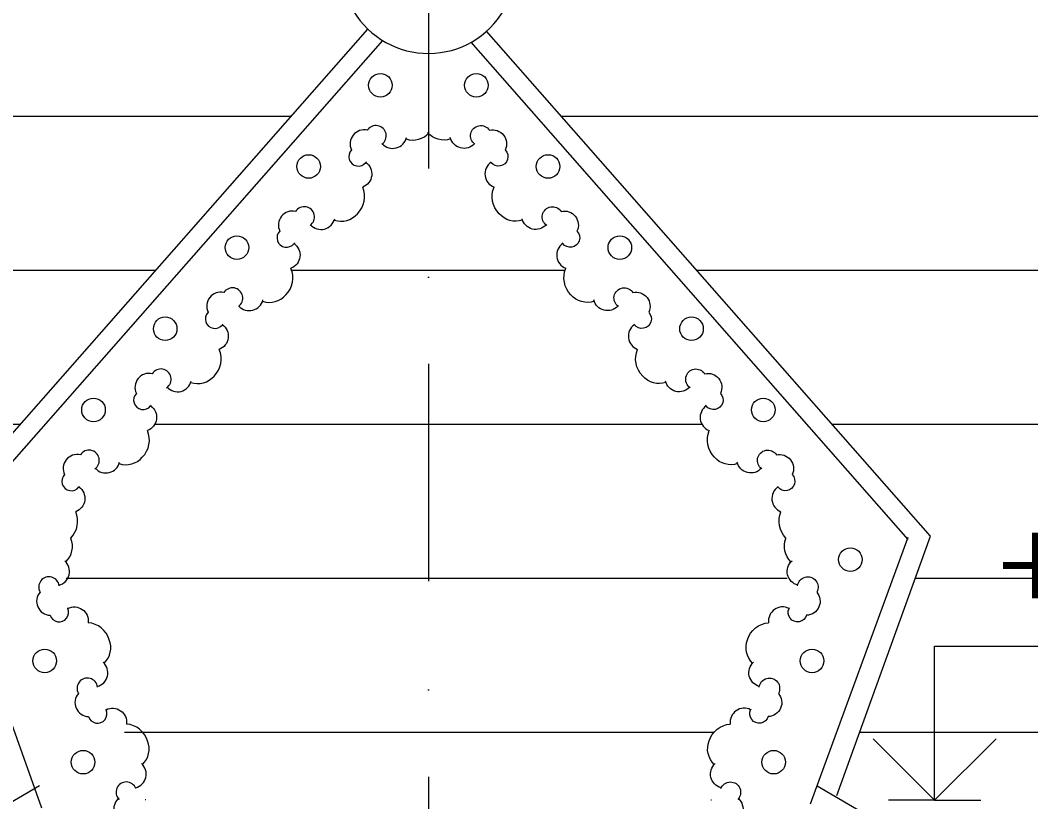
# Model space of a CAD drawing. Header units: millimetres. Extents: x 2399 to 111977, y 1313 to 59551.
# Drawn here: x 14882 to 16524, y 34928 to 36197 of the extents above; entities that cross this region are included whole.
import ezdxf

# ---------------------------------------------------------------- set-up
doc = ezdxf.new("R2010")
doc.units = ezdxf.units.MM
doc.linetypes.add('Штрихпунктирная', pattern=[670.277762, 352.777767, -176.388884, 0, -141.111112])
doc.layers.add('dim Level', color=7, linetype='Continuous', lineweight=13)
doc.layers.add('main line', color=7, linetype='Continuous', lineweight=13)
doc.styles.add('СГЕНЕРИР_СТИЛЬ_1', font='georgia.ttf')

msp = doc.modelspace()

# ---------------------------------------------------------------- linework, layer by layer
at = {"layer": 'dim Level', "color": 7, "linetype": 'Continuous', "lineweight": 13}
for p, q in [((16367.4036, 34930.6851), (16367.4036, 35180.6851)), ((16367.4036, 35180.6851), (17123.4046, 35180.6851)), ((16367.4036, 34930.6851), (16267.4036, 35030.6851)), ((16467.4036, 35030.6851), (16367.4036, 34930.6851)), ((16367.4036, 34930.6851), (16292.4036, 34930.6851)), ((16367.4036, 34930.6851), (16442.4036, 34930.6851))]:
    msp.add_line(p, q, dxfattribs=at)
at = {"layer": 'main line', "color": 7, "linetype": 'Штрихпунктирная', "lineweight": 13}
msp.add_line((15545.2827, 57761.4746), (15545.2827, 33588.1714), dxfattribs=at)
at = {"layer": 'main line', "color": 7, "linetype": 'Continuous', "lineweight": 13}
for p, q in [((14723.1938, 35359.6081), (15447.0175, 36182.651)), ((16360.5796, 35359.6081), (15639.802, 36179.1873)), ((14759.0638, 35354.302), (15471.1777, 36164.03)), ((16324.7096, 35354.302), (15614.9079, 36161.4008)), ((13953.0866, 36041.1796), (15322.6007, 36041.1796)), ((15761.1727, 36041.1796), (17137.4788, 36041.1796)), ((13363.6134, 35791.1796), (15102.7386, 35791.1796)), ((15322.0848, 35791.1796), (15767.2534, 35791.1796)), ((15981.0348, 35791.1796), (17655.0262, 35791.1796)), ((13114.4113, 35541.1796), (14882.8765, 35541.1796)), ((15100.9932, 35541.1796), (15989.5722, 35541.1796)), ((16200.8969, 35541.1796), (17964.8407, 35541.1796)), ((14917.2782, 34918.0722), (14759.3989, 35357.6084)), ((16165.9422, 34924.9531), (16324.3745, 35357.6084)), ((16208.7729, 34938.4121), (16360.5796, 35359.6081)), ((16323.6266, 35355.5334), (16324.3745, 35357.6084)), ((14956.9788, 35291.1796), (16127.9, 35291.1796)), ((16335.9168, 35291.1796), (17964.8407, 35291.1796)), ((15051.6292, 35041.1796), (16009.2018, 35041.1796)), ((16245.8122, 35041.1796), (17964.8407, 35041.1796)), ((14913.9611, 34954.0695), (12133.6073, 33338.9303)), ((16176.6043, 34954.0695), (18837.0561, 33408.5828))]:
    msp.add_line(p, q, dxfattribs=at)
at = {"layer": 'main line', "color": 7, "linetype": 'Continuous', "lineweight": 13, "flags": 128}
for points in [[(15469.661, 35995.7873, 1.219803903), (15446.1235, 36018.5059, 0.63216014), (15420.4879, 35986.4924, 1.067465283), (15443.6314, 35966.3449, -0.60309642), (15438.5706, 35926.2488)], [(15469.661, 35995.7873, 1.219803903), (15446.1235, 36018.5059, 0.63216014), (15420.4879, 35986.4924, 1.067465283), (15443.6314, 35966.3449, -0.60309642), (15438.5706, 35926.2488)], [(15469.661, 35995.7873, 1.219803903), (15446.1235, 36018.5059, 0.63216014), (15420.4879, 35986.4924, 1.067465283), (15443.6314, 35966.3449, -0.60309642), (15438.5706, 35926.2488)], [(15469.661, 35995.7873, 1.219803903), (15446.1235, 36018.5059, 0.63216014), (15420.4879, 35986.4924, 1.067465283), (15443.6314, 35966.3449, -0.60309642), (15438.5706, 35926.2488)], [(15469.661, 35995.7873, 1.219803903), (15446.1235, 36018.5059, 0.63216014), (15420.4879, 35986.4924, 1.067465283), (15443.6314, 35966.3449, -0.60309642), (15438.5706, 35926.2488)], [(15469.661, 35995.7873, 1.219803903), (15446.1235, 36018.5059, 0.63216014), (15420.4879, 35986.4924, 1.067465283), (15443.6314, 35966.3449, -0.60309642), (15438.5706, 35926.2488)], [(15620.9043, 35995.7873, -1.219803903), (15644.4419, 36018.5059, -0.63216014), (15670.0775, 35986.4924, -1.067465283), (15646.934, 35966.3449, 0.60309642), (15651.9948, 35926.2488)], [(15620.9043, 35995.7873, -1.219803903), (15644.4419, 36018.5059, -0.63216014), (15670.0775, 35986.4924, -1.067465283), (15646.934, 35966.3449, 0.60309642), (15651.9948, 35926.2488)], [(15620.9043, 35995.7873, -1.219803903), (15644.4419, 36018.5059, -0.63216014), (15670.0775, 35986.4924, -1.067465283), (15646.934, 35966.3449, 0.60309642), (15651.9948, 35926.2488)], [(15620.9043, 35995.7873, -1.219803903), (15644.4419, 36018.5059, -0.63216014), (15670.0775, 35986.4924, -1.067465283), (15646.934, 35966.3449, 0.60309642), (15651.9948, 35926.2488)], [(15620.9043, 35995.7873, -1.219803903), (15644.4419, 36018.5059, -0.63216014), (15670.0775, 35986.4924, -1.067465283), (15646.934, 35966.3449, 0.60309642), (15651.9948, 35926.2488)], [(15620.9043, 35995.7873, -1.219803903), (15644.4419, 36018.5059, -0.63216014), (15670.0775, 35986.4924, -1.067465283), (15646.934, 35966.3449, 0.60309642), (15651.9948, 35926.2488)], [(15508.9651, 36004.3857, 0.304535594), (15546.6744, 36014.7924)], [(15508.9651, 36004.3857, 0.304535594), (15546.6744, 36014.7924)], [(15508.9651, 36004.3857, 0.304535594), (15546.6744, 36014.7924)], [(15508.9651, 36004.3857, 0.304535594), (15546.6744, 36014.7924)], [(15508.9651, 36004.3857, 0.304535594), (15546.6744, 36014.7924)], [(15508.9651, 36004.3857, 0.304535594), (15546.6744, 36014.7924)], [(15581.6002, 36004.3857, -0.304535594), (15543.891, 36014.7924)], [(15581.6002, 36004.3857, -0.304535594), (15543.891, 36014.7924)], [(15581.6002, 36004.3857, -0.304535594), (15543.891, 36014.7924)], [(15581.6002, 36004.3857, -0.304535594), (15543.891, 36014.7924)], [(15581.6002, 36004.3857, -0.304535594), (15543.891, 36014.7924)], [(15581.6002, 36004.3857, -0.304535594), (15543.891, 36014.7924)], [(15470.4543, 35996.6846, 0.60309642), (15509.6278, 36006.6222)], [(15470.4543, 35996.6846, 0.60309642), (15509.6278, 36006.6222)], [(15470.4543, 35996.6846, 0.60309642), (15509.6278, 36006.6222)], [(15470.4543, 35996.6846, 0.60309642), (15509.6278, 36006.6222)], [(15470.4543, 35996.6846, 0.60309642), (15509.6278, 36006.6222)], [(15470.4543, 35996.6846, 0.60309642), (15509.6278, 36006.6222)], [(15620.111, 35996.6846, -0.60309642), (15580.9376, 36006.6222)], [(15620.111, 35996.6846, -0.60309642), (15580.9376, 36006.6222)], [(15620.111, 35996.6846, -0.60309642), (15580.9376, 36006.6222)], [(15620.111, 35996.6846, -0.60309642), (15580.9376, 36006.6222)], [(15620.111, 35996.6846, -0.60309642), (15580.9376, 36006.6222)], [(15620.111, 35996.6846, -0.60309642), (15580.9376, 36006.6222)], [(15444.4247, 35967.2422, -0.017938026), (15443.8315, 35966.2031)], [(15444.4247, 35967.2422, -0.017938026), (15443.8315, 35966.2031)], [(15444.4247, 35967.2422, -0.017938026), (15443.8315, 35966.2031)], [(15444.4247, 35967.2422, -0.017938026), (15443.8315, 35966.2031)], [(15444.4247, 35967.2422, -0.017938026), (15443.8315, 35966.2031)], [(15444.4247, 35967.2422, -0.017938026), (15443.8315, 35966.2031)], [(15646.1407, 35967.2422, 0.017938026), (15646.7339, 35966.2031)], [(15646.1407, 35967.2422, 0.017938026), (15646.7339, 35966.2031)], [(15646.1407, 35967.2422, 0.017938026), (15646.7339, 35966.2031)], [(15646.1407, 35967.2422, 0.017938026), (15646.7339, 35966.2031)], [(15646.1407, 35967.2422, 0.017938026), (15646.7339, 35966.2031)], [(15646.1407, 35967.2422, 0.017938026), (15646.7339, 35966.2031)], [(15430.1887, 35883.0344, 0.304535594), (15438.5706, 35926.2488)], [(15430.1887, 35883.0344, 0.304535594), (15438.5706, 35926.2488)], [(15430.1887, 35883.0344, 0.304535594), (15438.5706, 35926.2488)], [(15430.1887, 35883.0344, 0.304535594), (15438.5706, 35926.2488)], [(15430.1887, 35883.0344, 0.304535594), (15438.5706, 35926.2488)], [(15430.1887, 35883.0344, 0.304535594), (15438.5706, 35926.2488)], [(15660.3767, 35883.0344, -0.304535594), (15651.9948, 35926.2488)], [(15660.3767, 35883.0344, -0.304535594), (15651.9948, 35926.2488)], [(15660.3767, 35883.0344, -0.304535594), (15651.9948, 35926.2488)], [(15660.3767, 35883.0344, -0.304535594), (15651.9948, 35926.2488)], [(15660.3767, 35883.0344, -0.304535594), (15651.9948, 35926.2488)], [(15660.3767, 35883.0344, -0.304535594), (15651.9948, 35926.2488)], [(15353.1753, 35864.0293, 1.219803903), (15329.6377, 35886.7479, 0.63216014), (15304.0022, 35854.7344, 1.067465283), (15327.1456, 35834.5869, -0.60309642), (15322.0848, 35794.4908)], [(15353.1753, 35864.0293, 1.219803903), (15329.6377, 35886.7479, 0.63216014), (15304.0022, 35854.7344, 1.067465283), (15327.1456, 35834.5869, -0.60309642), (15322.0848, 35794.4908)], [(15353.1753, 35864.0293, 1.219803903), (15329.6377, 35886.7479, 0.63216014), (15304.0022, 35854.7344, 1.067465283), (15327.1456, 35834.5869, -0.60309642), (15322.0848, 35794.4908)], [(15353.1753, 35864.0293, 1.219803903), (15329.6377, 35886.7479, 0.63216014), (15304.0022, 35854.7344, 1.067465283), (15327.1456, 35834.5869, -0.60309642), (15322.0848, 35794.4908)], [(15353.1753, 35864.0293, 1.219803903), (15329.6377, 35886.7479, 0.63216014), (15304.0022, 35854.7344, 1.067465283), (15327.1456, 35834.5869, -0.60309642), (15322.0848, 35794.4908)], [(15353.1753, 35864.0293, 1.219803903), (15329.6377, 35886.7479, 0.63216014), (15304.0022, 35854.7344, 1.067465283), (15327.1456, 35834.5869, -0.60309642), (15322.0848, 35794.4908)], [(15737.3901, 35864.0293, -1.219803903), (15760.9276, 35886.7479, -0.63216014), (15786.5632, 35854.7344, -1.067465283), (15763.4197, 35834.5869, 0.60309642), (15768.4805, 35794.4908)], [(15737.3901, 35864.0293, -1.219803903), (15760.9276, 35886.7479, -0.63216014), (15786.5632, 35854.7344, -1.067465283), (15763.4197, 35834.5869, 0.60309642), (15768.4805, 35794.4908)], [(15737.3901, 35864.0293, -1.219803903), (15760.9276, 35886.7479, -0.63216014), (15786.5632, 35854.7344, -1.067465283), (15763.4197, 35834.5869, 0.60309642), (15768.4805, 35794.4908)], [(15737.3901, 35864.0293, -1.219803903), (15760.9276, 35886.7479, -0.63216014), (15786.5632, 35854.7344, -1.067465283), (15763.4197, 35834.5869, 0.60309642), (15768.4805, 35794.4908)], [(15737.3901, 35864.0293, -1.219803903), (15760.9276, 35886.7479, -0.63216014), (15786.5632, 35854.7344, -1.067465283), (15763.4197, 35834.5869, 0.60309642), (15768.4805, 35794.4908)], [(15737.3901, 35864.0293, -1.219803903), (15760.9276, 35886.7479, -0.63216014), (15786.5632, 35854.7344, -1.067465283), (15763.4197, 35834.5869, 0.60309642), (15768.4805, 35794.4908)], [(15392.4794, 35872.6277, 0.304535594), (15430.1887, 35883.0344)], [(15392.4794, 35872.6277, 0.304535594), (15430.1887, 35883.0344)], [(15392.4794, 35872.6277, 0.304535594), (15430.1887, 35883.0344)], [(15392.4794, 35872.6277, 0.304535594), (15430.1887, 35883.0344)], [(15392.4794, 35872.6277, 0.304535594), (15430.1887, 35883.0344)], [(15392.4794, 35872.6277, 0.304535594), (15430.1887, 35883.0344)], [(15698.0859, 35872.6277, -0.304535594), (15660.3767, 35883.0344)], [(15698.0859, 35872.6277, -0.304535594), (15660.3767, 35883.0344)], [(15698.0859, 35872.6277, -0.304535594), (15660.3767, 35883.0344)], [(15698.0859, 35872.6277, -0.304535594), (15660.3767, 35883.0344)], [(15698.0859, 35872.6277, -0.304535594), (15660.3767, 35883.0344)], [(15698.0859, 35872.6277, -0.304535594), (15660.3767, 35883.0344)], [(15353.9686, 35864.9266, 0.60309642), (15393.142, 35874.8642)], [(15353.9686, 35864.9266, 0.60309642), (15393.142, 35874.8642)], [(15353.9686, 35864.9266, 0.60309642), (15393.142, 35874.8642)], [(15353.9686, 35864.9266, 0.60309642), (15393.142, 35874.8642)], [(15353.9686, 35864.9266, 0.60309642), (15393.142, 35874.8642)], [(15353.9686, 35864.9266, 0.60309642), (15393.142, 35874.8642)], [(15736.5968, 35864.9266, -0.60309642), (15697.4233, 35874.8642)], [(15736.5968, 35864.9266, -0.60309642), (15697.4233, 35874.8642)], [(15736.5968, 35864.9266, -0.60309642), (15697.4233, 35874.8642)], [(15736.5968, 35864.9266, -0.60309642), (15697.4233, 35874.8642)], [(15736.5968, 35864.9266, -0.60309642), (15697.4233, 35874.8642)], [(15736.5968, 35864.9266, -0.60309642), (15697.4233, 35874.8642)], [(15327.9389, 35835.4842, -0.017938026), (15327.3458, 35834.4451)], [(15327.9389, 35835.4842, -0.017938026), (15327.3458, 35834.4451)], [(15327.9389, 35835.4842, -0.017938026), (15327.3458, 35834.4451)], [(15327.9389, 35835.4842, -0.017938026), (15327.3458, 35834.4451)], [(15327.9389, 35835.4842, -0.017938026), (15327.3458, 35834.4451)], [(15327.9389, 35835.4842, -0.017938026), (15327.3458, 35834.4451)], [(15762.6264, 35835.4842, 0.017938026), (15763.2196, 35834.4451)], [(15762.6264, 35835.4842, 0.017938026), (15763.2196, 35834.4451)], [(15762.6264, 35835.4842, 0.017938026), (15763.2196, 35834.4451)], [(15762.6264, 35835.4842, 0.017938026), (15763.2196, 35834.4451)], [(15762.6264, 35835.4842, 0.017938026), (15763.2196, 35834.4451)], [(15762.6264, 35835.4842, 0.017938026), (15763.2196, 35834.4451)], [(15313.7029, 35751.2764, 0.304535594), (15322.0848, 35794.4908)], [(15313.7029, 35751.2764, 0.304535594), (15322.0848, 35794.4908)], [(15313.7029, 35751.2764, 0.304535594), (15322.0848, 35794.4908)], [(15313.7029, 35751.2764, 0.304535594), (15322.0848, 35794.4908)], [(15313.7029, 35751.2764, 0.304535594), (15322.0848, 35794.4908)], [(15313.7029, 35751.2764, 0.304535594), (15322.0848, 35794.4908)], [(15776.8624, 35751.2764, -0.304535594), (15768.4805, 35794.4908)], [(15776.8624, 35751.2764, -0.304535594), (15768.4805, 35794.4908)], [(15776.8624, 35751.2764, -0.304535594), (15768.4805, 35794.4908)], [(15776.8624, 35751.2764, -0.304535594), (15768.4805, 35794.4908)], [(15776.8624, 35751.2764, -0.304535594), (15768.4805, 35794.4908)], [(15776.8624, 35751.2764, -0.304535594), (15768.4805, 35794.4908)], [(15236.6896, 35732.2713, 1.219803903), (15213.152, 35754.9899, 0.63216014), (15187.5165, 35722.9764, 1.067465283), (15210.6599, 35702.8289, -0.60309642), (15205.5991, 35662.7328)], [(15236.6896, 35732.2713, 1.219803903), (15213.152, 35754.9899, 0.63216014), (15187.5165, 35722.9764, 1.067465283), (15210.6599, 35702.8289, -0.60309642), (15205.5991, 35662.7328)], [(15236.6896, 35732.2713, 1.219803903), (15213.152, 35754.9899, 0.63216014), (15187.5165, 35722.9764, 1.067465283), (15210.6599, 35702.8289, -0.60309642), (15205.5991, 35662.7328)], [(15236.6896, 35732.2713, 1.219803903), (15213.152, 35754.9899, 0.63216014), (15187.5165, 35722.9764, 1.067465283), (15210.6599, 35702.8289, -0.60309642), (15205.5991, 35662.7328)], [(15236.6896, 35732.2713, 1.219803903), (15213.152, 35754.9899, 0.63216014), (15187.5165, 35722.9764, 1.067465283), (15210.6599, 35702.8289, -0.60309642), (15205.5991, 35662.7328)], [(15236.6896, 35732.2713, 1.219803903), (15213.152, 35754.9899, 0.63216014), (15187.5165, 35722.9764, 1.067465283), (15210.6599, 35702.8289, -0.60309642), (15205.5991, 35662.7328)], [(15853.8758, 35732.2713, -1.219803903), (15877.4134, 35754.9899, -0.63216014), (15903.0489, 35722.9764, -1.067465283), (15879.9055, 35702.8289, 0.60309642), (15884.9663, 35662.7328)], [(15853.8758, 35732.2713, -1.219803903), (15877.4134, 35754.9899, -0.63216014), (15903.0489, 35722.9764, -1.067465283), (15879.9055, 35702.8289, 0.60309642), (15884.9663, 35662.7328)], [(15853.8758, 35732.2713, -1.219803903), (15877.4134, 35754.9899, -0.63216014), (15903.0489, 35722.9764, -1.067465283), (15879.9055, 35702.8289, 0.60309642), (15884.9663, 35662.7328)], [(15853.8758, 35732.2713, -1.219803903), (15877.4134, 35754.9899, -0.63216014), (15903.0489, 35722.9764, -1.067465283), (15879.9055, 35702.8289, 0.60309642), (15884.9663, 35662.7328)], [(15853.8758, 35732.2713, -1.219803903), (15877.4134, 35754.9899, -0.63216014), (15903.0489, 35722.9764, -1.067465283), (15879.9055, 35702.8289, 0.60309642), (15884.9663, 35662.7328)], [(15853.8758, 35732.2713, -1.219803903), (15877.4134, 35754.9899, -0.63216014), (15903.0489, 35722.9764, -1.067465283), (15879.9055, 35702.8289, 0.60309642), (15884.9663, 35662.7328)], [(15275.9937, 35740.8697, 0.304535594), (15313.7029, 35751.2764)], [(15275.9937, 35740.8697, 0.304535594), (15313.7029, 35751.2764)], [(15275.9937, 35740.8697, 0.304535594), (15313.7029, 35751.2764)], [(15275.9937, 35740.8697, 0.304535594), (15313.7029, 35751.2764)], [(15275.9937, 35740.8697, 0.304535594), (15313.7029, 35751.2764)], [(15275.9937, 35740.8697, 0.304535594), (15313.7029, 35751.2764)], [(15814.5717, 35740.8697, -0.304535594), (15776.8624, 35751.2764)], [(15814.5717, 35740.8697, -0.304535594), (15776.8624, 35751.2764)], [(15814.5717, 35740.8697, -0.304535594), (15776.8624, 35751.2764)], [(15814.5717, 35740.8697, -0.304535594), (15776.8624, 35751.2764)], [(15814.5717, 35740.8697, -0.304535594), (15776.8624, 35751.2764)], [(15814.5717, 35740.8697, -0.304535594), (15776.8624, 35751.2764)], [(15237.4829, 35733.1686, 0.60309642), (15276.6563, 35743.1062)], [(15237.4829, 35733.1686, 0.60309642), (15276.6563, 35743.1062)], [(15237.4829, 35733.1686, 0.60309642), (15276.6563, 35743.1062)], [(15237.4829, 35733.1686, 0.60309642), (15276.6563, 35743.1062)], [(15237.4829, 35733.1686, 0.60309642), (15276.6563, 35743.1062)], [(15237.4829, 35733.1686, 0.60309642), (15276.6563, 35743.1062)], [(15853.0825, 35733.1686, -0.60309642), (15813.9091, 35743.1062)], [(15853.0825, 35733.1686, -0.60309642), (15813.9091, 35743.1062)], [(15853.0825, 35733.1686, -0.60309642), (15813.9091, 35743.1062)], [(15853.0825, 35733.1686, -0.60309642), (15813.9091, 35743.1062)], [(15853.0825, 35733.1686, -0.60309642), (15813.9091, 35743.1062)], [(15853.0825, 35733.1686, -0.60309642), (15813.9091, 35743.1062)], [(15211.4532, 35703.7262, -0.017938026), (15210.8601, 35702.6871)], [(15211.4532, 35703.7262, -0.017938026), (15210.8601, 35702.6871)], [(15211.4532, 35703.7262, -0.017938026), (15210.8601, 35702.6871)], [(15211.4532, 35703.7262, -0.017938026), (15210.8601, 35702.6871)], [(15211.4532, 35703.7262, -0.017938026), (15210.8601, 35702.6871)], [(15211.4532, 35703.7262, -0.017938026), (15210.8601, 35702.6871)], [(15879.1121, 35703.7262, 0.017938026), (15879.7053, 35702.6871)], [(15879.1121, 35703.7262, 0.017938026), (15879.7053, 35702.6871)], [(15879.1121, 35703.7262, 0.017938026), (15879.7053, 35702.6871)], [(15879.1121, 35703.7262, 0.017938026), (15879.7053, 35702.6871)], [(15879.1121, 35703.7262, 0.017938026), (15879.7053, 35702.6871)], [(15879.1121, 35703.7262, 0.017938026), (15879.7053, 35702.6871)], [(15197.2172, 35619.5183, 0.304535594), (15205.5991, 35662.7328)], [(15197.2172, 35619.5183, 0.304535594), (15205.5991, 35662.7328)], [(15197.2172, 35619.5183, 0.304535594), (15205.5991, 35662.7328)], [(15197.2172, 35619.5183, 0.304535594), (15205.5991, 35662.7328)], [(15197.2172, 35619.5183, 0.304535594), (15205.5991, 35662.7328)], [(15197.2172, 35619.5183, 0.304535594), (15205.5991, 35662.7328)], [(15893.3481, 35619.5183, -0.304535594), (15884.9663, 35662.7328)], [(15893.3481, 35619.5183, -0.304535594), (15884.9663, 35662.7328)], [(15893.3481, 35619.5183, -0.304535594), (15884.9663, 35662.7328)], [(15893.3481, 35619.5183, -0.304535594), (15884.9663, 35662.7328)], [(15893.3481, 35619.5183, -0.304535594), (15884.9663, 35662.7328)], [(15893.3481, 35619.5183, -0.304535594), (15884.9663, 35662.7328)], [(15120.2039, 35600.5133, 1.219803903), (15096.6663, 35623.2319, 0.63216014), (15071.0307, 35591.2184, 1.067465283), (15094.1742, 35571.0709, -0.60309642), (15089.1134, 35530.9748)], [(15120.2039, 35600.5133, 1.219803903), (15096.6663, 35623.2319, 0.63216014), (15071.0307, 35591.2184, 1.067465283), (15094.1742, 35571.0709, -0.60309642), (15089.1134, 35530.9748)], [(15120.2039, 35600.5133, 1.219803903), (15096.6663, 35623.2319, 0.63216014), (15071.0307, 35591.2184, 1.067465283), (15094.1742, 35571.0709, -0.60309642), (15089.1134, 35530.9748)], [(15120.2039, 35600.5133, 1.219803903), (15096.6663, 35623.2319, 0.63216014), (15071.0307, 35591.2184, 1.067465283), (15094.1742, 35571.0709, -0.60309642), (15089.1134, 35530.9748)], [(15120.2039, 35600.5133, 1.219803903), (15096.6663, 35623.2319, 0.63216014), (15071.0307, 35591.2184, 1.067465283), (15094.1742, 35571.0709, -0.60309642), (15089.1134, 35530.9748)], [(15120.2039, 35600.5133, 1.219803903), (15096.6663, 35623.2319, 0.63216014), (15071.0307, 35591.2184, 1.067465283), (15094.1742, 35571.0709, -0.60309642), (15089.1134, 35530.9748)], [(15970.3615, 35600.5133, -1.219803903), (15993.8991, 35623.2319, -0.63216014), (16019.5346, 35591.2184, -1.067465283), (15996.3912, 35571.0709, 0.60309642), (16001.452, 35530.9748)], [(15970.3615, 35600.5133, -1.219803903), (15993.8991, 35623.2319, -0.63216014), (16019.5346, 35591.2184, -1.067465283), (15996.3912, 35571.0709, 0.60309642), (16001.452, 35530.9748)], [(15970.3615, 35600.5133, -1.219803903), (15993.8991, 35623.2319, -0.63216014), (16019.5346, 35591.2184, -1.067465283), (15996.3912, 35571.0709, 0.60309642), (16001.452, 35530.9748)], [(15970.3615, 35600.5133, -1.219803903), (15993.8991, 35623.2319, -0.63216014), (16019.5346, 35591.2184, -1.067465283), (15996.3912, 35571.0709, 0.60309642), (16001.452, 35530.9748)], [(15970.3615, 35600.5133, -1.219803903), (15993.8991, 35623.2319, -0.63216014), (16019.5346, 35591.2184, -1.067465283), (15996.3912, 35571.0709, 0.60309642), (16001.452, 35530.9748)], [(15970.3615, 35600.5133, -1.219803903), (15993.8991, 35623.2319, -0.63216014), (16019.5346, 35591.2184, -1.067465283), (15996.3912, 35571.0709, 0.60309642), (16001.452, 35530.9748)], [(15159.508, 35609.1117, 0.304535594), (15197.2172, 35619.5183)], [(15159.508, 35609.1117, 0.304535594), (15197.2172, 35619.5183)], [(15159.508, 35609.1117, 0.304535594), (15197.2172, 35619.5183)], [(15159.508, 35609.1117, 0.304535594), (15197.2172, 35619.5183)], [(15159.508, 35609.1117, 0.304535594), (15197.2172, 35619.5183)], [(15159.508, 35609.1117, 0.304535594), (15197.2172, 35619.5183)], [(15931.0574, 35609.1117, -0.304535594), (15893.3481, 35619.5183)], [(15931.0574, 35609.1117, -0.304535594), (15893.3481, 35619.5183)], [(15931.0574, 35609.1117, -0.304535594), (15893.3481, 35619.5183)], [(15931.0574, 35609.1117, -0.304535594), (15893.3481, 35619.5183)], [(15931.0574, 35609.1117, -0.304535594), (15893.3481, 35619.5183)], [(15931.0574, 35609.1117, -0.304535594), (15893.3481, 35619.5183)], [(15120.9972, 35601.4106, 0.60309642), (15160.1706, 35611.3482)], [(15120.9972, 35601.4106, 0.60309642), (15160.1706, 35611.3482)], [(15120.9972, 35601.4106, 0.60309642), (15160.1706, 35611.3482)], [(15120.9972, 35601.4106, 0.60309642), (15160.1706, 35611.3482)], [(15120.9972, 35601.4106, 0.60309642), (15160.1706, 35611.3482)], [(15120.9972, 35601.4106, 0.60309642), (15160.1706, 35611.3482)], [(15969.5682, 35601.4106, -0.60309642), (15930.3948, 35611.3482)], [(15969.5682, 35601.4106, -0.60309642), (15930.3948, 35611.3482)], [(15969.5682, 35601.4106, -0.60309642), (15930.3948, 35611.3482)], [(15969.5682, 35601.4106, -0.60309642), (15930.3948, 35611.3482)], [(15969.5682, 35601.4106, -0.60309642), (15930.3948, 35611.3482)], [(15969.5682, 35601.4106, -0.60309642), (15930.3948, 35611.3482)], [(15094.9675, 35571.9682, -0.017938026), (15094.3744, 35570.9291)], [(15094.9675, 35571.9682, -0.017938026), (15094.3744, 35570.9291)], [(15094.9675, 35571.9682, -0.017938026), (15094.3744, 35570.9291)], [(15094.9675, 35571.9682, -0.017938026), (15094.3744, 35570.9291)], [(15094.9675, 35571.9682, -0.017938026), (15094.3744, 35570.9291)], [(15094.9675, 35571.9682, -0.017938026), (15094.3744, 35570.9291)], [(15995.5979, 35571.9682, 0.017938026), (15996.191, 35570.9291)], [(15995.5979, 35571.9682, 0.017938026), (15996.191, 35570.9291)], [(15995.5979, 35571.9682, 0.017938026), (15996.191, 35570.9291)], [(15995.5979, 35571.9682, 0.017938026), (15996.191, 35570.9291)], [(15995.5979, 35571.9682, 0.017938026), (15996.191, 35570.9291)], [(15995.5979, 35571.9682, 0.017938026), (15996.191, 35570.9291)], [(15080.7315, 35487.7603, 0.304535594), (15089.1134, 35530.9748)], [(15080.7315, 35487.7603, 0.304535594), (15089.1134, 35530.9748)], [(15080.7315, 35487.7603, 0.304535594), (15089.1134, 35530.9748)], [(15080.7315, 35487.7603, 0.304535594), (15089.1134, 35530.9748)], [(15080.7315, 35487.7603, 0.304535594), (15089.1134, 35530.9748)], [(15080.7315, 35487.7603, 0.304535594), (15089.1134, 35530.9748)], [(16009.8339, 35487.7603, -0.304535594), (16001.452, 35530.9748)], [(16009.8339, 35487.7603, -0.304535594), (16001.452, 35530.9748)], [(16009.8339, 35487.7603, -0.304535594), (16001.452, 35530.9748)], [(16009.8339, 35487.7603, -0.304535594), (16001.452, 35530.9748)], [(16009.8339, 35487.7603, -0.304535594), (16001.452, 35530.9748)], [(16009.8339, 35487.7603, -0.304535594), (16001.452, 35530.9748)], [(15003.7181, 35468.7553, 1.219803903), (14980.1806, 35491.4739, 0.63216014), (14954.545, 35459.4604, 1.067465283), (14977.6885, 35439.3129, -0.60309642), (14972.6277, 35399.2168)], [(15003.7181, 35468.7553, 1.219803903), (14980.1806, 35491.4739, 0.63216014), (14954.545, 35459.4604, 1.067465283), (14977.6885, 35439.3129, -0.60309642), (14972.6277, 35399.2168)], [(15003.7181, 35468.7553, 1.219803903), (14980.1806, 35491.4739, 0.63216014), (14954.545, 35459.4604, 1.067465283), (14977.6885, 35439.3129, -0.60309642), (14972.6277, 35399.2168)], [(15003.7181, 35468.7553, 1.219803903), (14980.1806, 35491.4739, 0.63216014), (14954.545, 35459.4604, 1.067465283), (14977.6885, 35439.3129, -0.60309642), (14972.6277, 35399.2168)], [(15003.7181, 35468.7553, 1.219803903), (14980.1806, 35491.4739, 0.63216014), (14954.545, 35459.4604, 1.067465283), (14977.6885, 35439.3129, -0.60309642), (14972.6277, 35399.2168)], [(15003.7181, 35468.7553, 1.219803903), (14980.1806, 35491.4739, 0.63216014), (14954.545, 35459.4604, 1.067465283), (14977.6885, 35439.3129, -0.60309642), (14972.6277, 35399.2168)], [(15043.0223, 35477.3537, 0.304535594), (15080.7315, 35487.7603)], [(15043.0223, 35477.3537, 0.304535594), (15080.7315, 35487.7603)], [(15043.0223, 35477.3537, 0.304535594), (15080.7315, 35487.7603)], [(15043.0223, 35477.3537, 0.304535594), (15080.7315, 35487.7603)], [(15043.0223, 35477.3537, 0.304535594), (15080.7315, 35487.7603)], [(15043.0223, 35477.3537, 0.304535594), (15080.7315, 35487.7603)], [(16047.5431, 35477.3537, -0.304535594), (16009.8339, 35487.7603)], [(16047.5431, 35477.3537, -0.304535594), (16009.8339, 35487.7603)], [(16047.5431, 35477.3537, -0.304535594), (16009.8339, 35487.7603)], [(16047.5431, 35477.3537, -0.304535594), (16009.8339, 35487.7603)], [(16047.5431, 35477.3537, -0.304535594), (16009.8339, 35487.7603)], [(16047.5431, 35477.3537, -0.304535594), (16009.8339, 35487.7603)], [(16086.8472, 35468.7553, -1.219803903), (16110.3848, 35491.4739, -0.63216014), (16136.0203, 35459.4604, -1.067465283), (16112.8769, 35439.3129, 0.60309642), (16117.9377, 35399.2168)], [(16086.8472, 35468.7553, -1.219803903), (16110.3848, 35491.4739, -0.63216014), (16136.0203, 35459.4604, -1.067465283), (16112.8769, 35439.3129, 0.60309642), (16117.9377, 35399.2168)], [(16086.8472, 35468.7553, -1.219803903), (16110.3848, 35491.4739, -0.63216014), (16136.0203, 35459.4604, -1.067465283), (16112.8769, 35439.3129, 0.60309642), (16117.9377, 35399.2168)], [(16086.8472, 35468.7553, -1.219803903), (16110.3848, 35491.4739, -0.63216014), (16136.0203, 35459.4604, -1.067465283), (16112.8769, 35439.3129, 0.60309642), (16117.9377, 35399.2168)], [(16086.8472, 35468.7553, -1.219803903), (16110.3848, 35491.4739, -0.63216014), (16136.0203, 35459.4604, -1.067465283), (16112.8769, 35439.3129, 0.60309642), (16117.9377, 35399.2168)], [(16086.8472, 35468.7553, -1.219803903), (16110.3848, 35491.4739, -0.63216014), (16136.0203, 35459.4604, -1.067465283), (16112.8769, 35439.3129, 0.60309642), (16117.9377, 35399.2168)], [(15004.5115, 35469.6526, 0.60309642), (15043.6849, 35479.5902)], [(15004.5115, 35469.6526, 0.60309642), (15043.6849, 35479.5902)], [(15004.5115, 35469.6526, 0.60309642), (15043.6849, 35479.5902)], [(15004.5115, 35469.6526, 0.60309642), (15043.6849, 35479.5902)], [(15004.5115, 35469.6526, 0.60309642), (15043.6849, 35479.5902)], [(15004.5115, 35469.6526, 0.60309642), (15043.6849, 35479.5902)], [(16086.0539, 35469.6526, -0.60309642), (16046.8805, 35479.5902)], [(16086.0539, 35469.6526, -0.60309642), (16046.8805, 35479.5902)], [(16086.0539, 35469.6526, -0.60309642), (16046.8805, 35479.5902)], [(16086.0539, 35469.6526, -0.60309642), (16046.8805, 35479.5902)], [(16086.0539, 35469.6526, -0.60309642), (16046.8805, 35479.5902)], [(16086.0539, 35469.6526, -0.60309642), (16046.8805, 35479.5902)], [(14978.4818, 35440.2102, -0.017938026), (14977.8886, 35439.1711)], [(14978.4818, 35440.2102, -0.017938026), (14977.8886, 35439.1711)], [(14978.4818, 35440.2102, -0.017938026), (14977.8886, 35439.1711)], [(14978.4818, 35440.2102, -0.017938026), (14977.8886, 35439.1711)], [(14978.4818, 35440.2102, -0.017938026), (14977.8886, 35439.1711)], [(14978.4818, 35440.2102, -0.017938026), (14977.8886, 35439.1711)], [(16112.0836, 35440.2102, 0.017938026), (16112.6767, 35439.1711)], [(16112.0836, 35440.2102, 0.017938026), (16112.6767, 35439.1711)], [(16112.0836, 35440.2102, 0.017938026), (16112.6767, 35439.1711)], [(16112.0836, 35440.2102, 0.017938026), (16112.6767, 35439.1711)], [(16112.0836, 35440.2102, 0.017938026), (16112.6767, 35439.1711)], [(16112.0836, 35440.2102, 0.017938026), (16112.6767, 35439.1711)], [(14964.603, 35356.366, 0.3010125), (14972.6277, 35399.2168)], [(14964.603, 35356.366, 0.3010125), (14972.6277, 35399.2168)], [(14964.603, 35356.366, 0.3010125), (14972.6277, 35399.2168)], [(14964.603, 35356.366, 0.3010125), (14972.6277, 35399.2168)], [(14964.603, 35356.366, 0.3010125), (14972.6277, 35399.2168)], [(14964.603, 35356.366, 0.3010125), (14972.6277, 35399.2168)], [(16125.9624, 35356.366, -0.3010125), (16117.9377, 35399.2168)], [(16125.9624, 35356.366, -0.3010125), (16117.9377, 35399.2168)], [(16125.9624, 35356.366, -0.3010125), (16117.9377, 35399.2168)], [(16125.9624, 35356.366, -0.3010125), (16117.9377, 35399.2168)], [(16125.9624, 35356.366, -0.3010125), (16117.9377, 35399.2168)], [(16125.9624, 35356.366, -0.3010125), (16117.9377, 35399.2168)], [(14956.3931, 35317.6665, 0.304535594), (14964.7583, 35355.8805)], [(14956.3931, 35317.6665, 0.304535594), (14964.7583, 35355.8805)], [(14956.3931, 35317.6665, 0.304535594), (14964.7583, 35355.8805)], [(14956.3931, 35317.6665, 0.304535594), (14964.7583, 35355.8805)], [(14956.3931, 35317.6665, 0.304535594), (14964.7583, 35355.8805)], [(14956.3931, 35317.6665, 0.304535594), (14964.7583, 35355.8805)], [(14964.7583, 35355.8805, 0.003227255), (14964.603, 35356.366)], [(14964.7583, 35355.8805, 0.003227255), (14964.603, 35356.366)], [(14964.7583, 35355.8805, 0.003227255), (14964.603, 35356.366)], [(14964.7583, 35355.8805, 0.003227255), (14964.603, 35356.366)], [(14964.7583, 35355.8805, 0.003227255), (14964.603, 35356.366)], [(14964.7583, 35355.8805, 0.003227255), (14964.603, 35356.366)], [(16134.1722, 35317.6665, -0.304535594), (16125.8071, 35355.8805)], [(16134.1722, 35317.6665, -0.304535594), (16125.8071, 35355.8805)], [(16134.1722, 35317.6665, -0.304535594), (16125.8071, 35355.8805)], [(16134.1722, 35317.6665, -0.304535594), (16125.8071, 35355.8805)], [(16134.1722, 35317.6665, -0.304535594), (16125.8071, 35355.8805)], [(16134.1722, 35317.6665, -0.304535594), (16125.8071, 35355.8805)], [(16125.8071, 35355.8805, -0.003227255), (16125.9624, 35356.366)], [(16125.8071, 35355.8805, -0.003227255), (16125.9624, 35356.366)], [(16125.8071, 35355.8805, -0.003227255), (16125.9624, 35356.366)], [(16125.8071, 35355.8805, -0.003227255), (16125.9624, 35356.366)], [(16125.8071, 35355.8805, -0.003227255), (16125.9624, 35356.366)], [(16125.8071, 35355.8805, -0.003227255), (16125.9624, 35356.366)], [(14945.2607, 35280.0041, 0.60309642), (14954.7232, 35319.295)], [(14945.2607, 35280.0041, 0.60309642), (14954.7232, 35319.295)], [(14945.2607, 35280.0041, 0.60309642), (14954.7232, 35319.295)], [(14945.2607, 35280.0041, 0.60309642), (14954.7232, 35319.295)], [(14945.2607, 35280.0041, 0.60309642), (14954.7232, 35319.295)], [(14945.2607, 35280.0041, 0.60309642), (14954.7232, 35319.295)], [(16145.3047, 35280.0041, -0.60309642), (16135.8422, 35319.295)], [(16145.3047, 35280.0041, -0.60309642), (16135.8422, 35319.295)], [(16145.3047, 35280.0041, -0.60309642), (16135.8422, 35319.295)], [(16145.3047, 35280.0041, -0.60309642), (16135.8422, 35319.295)], [(16145.3047, 35280.0041, -0.60309642), (16135.8422, 35319.295)], [(16145.3047, 35280.0041, -0.60309642), (16135.8422, 35319.295)], [(14945.6849, 35278.8841, 1.219803903), (14914.6152, 35268.6455, 0.63216014), (14930.9939, 35231.0451, 1.067465283), (14959.605, 35242.1332, -0.60309642), (14992.723, 35218.9704)], [(14945.6849, 35278.8841, 1.219803903), (14914.6152, 35268.6455, 0.63216014), (14930.9939, 35231.0451, 1.067465283), (14959.605, 35242.1332, -0.60309642), (14992.723, 35218.9704)], [(14945.6849, 35278.8841, 1.219803903), (14914.6152, 35268.6455, 0.63216014), (14930.9939, 35231.0451, 1.067465283), (14959.605, 35242.1332, -0.60309642), (14992.723, 35218.9704)], [(14945.6849, 35278.8841, 1.219803903), (14914.6152, 35268.6455, 0.63216014), (14930.9939, 35231.0451, 1.067465283), (14959.605, 35242.1332, -0.60309642), (14992.723, 35218.9704)], [(14945.6849, 35278.8841, 1.219803903), (14914.6152, 35268.6455, 0.63216014), (14930.9939, 35231.0451, 1.067465283), (14959.605, 35242.1332, -0.60309642), (14992.723, 35218.9704)], [(14945.6849, 35278.8841, 1.219803903), (14914.6152, 35268.6455, 0.63216014), (14930.9939, 35231.0451, 1.067465283), (14959.605, 35242.1332, -0.60309642), (14992.723, 35218.9704)], [(16144.8805, 35278.8841, -1.219803903), (16175.9501, 35268.6455, -0.63216014), (16159.5715, 35231.0451, -1.067465283), (16130.9604, 35242.1332, 0.60309642), (16097.8424, 35218.9704)], [(16144.8805, 35278.8841, -1.219803903), (16175.9501, 35268.6455, -0.63216014), (16159.5715, 35231.0451, -1.067465283), (16130.9604, 35242.1332, 0.60309642), (16097.8424, 35218.9704)], [(16144.8805, 35278.8841, -1.219803903), (16175.9501, 35268.6455, -0.63216014), (16159.5715, 35231.0451, -1.067465283), (16130.9604, 35242.1332, 0.60309642), (16097.8424, 35218.9704)], [(16144.8805, 35278.8841, -1.219803903), (16175.9501, 35268.6455, -0.63216014), (16159.5715, 35231.0451, -1.067465283), (16130.9604, 35242.1332, 0.60309642), (16097.8424, 35218.9704)], [(16144.8805, 35278.8841, -1.219803903), (16175.9501, 35268.6455, -0.63216014), (16159.5715, 35231.0451, -1.067465283), (16130.9604, 35242.1332, 0.60309642), (16097.8424, 35218.9704)], [(16144.8805, 35278.8841, -1.219803903), (16175.9501, 35268.6455, -0.63216014), (16159.5715, 35231.0451, -1.067465283), (16130.9604, 35242.1332, 0.60309642), (16097.8424, 35218.9704)], [(14959.1807, 35243.2532, -0.017938026), (14959.8237, 35242.2442)], [(14959.1807, 35243.2532, -0.017938026), (14959.8237, 35242.2442)], [(14959.1807, 35243.2532, -0.017938026), (14959.8237, 35242.2442)], [(14959.1807, 35243.2532, -0.017938026), (14959.8237, 35242.2442)], [(14959.1807, 35243.2532, -0.017938026), (14959.8237, 35242.2442)], [(14959.1807, 35243.2532, -0.017938026), (14959.8237, 35242.2442)], [(16131.3846, 35243.2532, 0.017938026), (16130.7417, 35242.2442)], [(16131.3846, 35243.2532, 0.017938026), (16130.7417, 35242.2442)], [(16131.3846, 35243.2532, 0.017938026), (16130.7417, 35242.2442)], [(16131.3846, 35243.2532, 0.017938026), (16130.7417, 35242.2442)], [(16131.3846, 35243.2532, 0.017938026), (16130.7417, 35242.2442)], [(16131.3846, 35243.2532, 0.017938026), (16130.7417, 35242.2442)], [(15027.0523, 35191.4161, 0.304535594), (14992.723, 35218.9704)], [(15027.0523, 35191.4161, 0.304535594), (14992.723, 35218.9704)], [(15027.0523, 35191.4161, 0.304535594), (14992.723, 35218.9704)], [(15027.0523, 35191.4161, 0.304535594), (14992.723, 35218.9704)], [(15027.0523, 35191.4161, 0.304535594), (14992.723, 35218.9704)], [(15027.0523, 35191.4161, 0.304535594), (14992.723, 35218.9704)], [(16063.5131, 35191.4161, -0.304535594), (16097.8424, 35218.9704)], [(16063.5131, 35191.4161, -0.304535594), (16097.8424, 35218.9704)], [(16063.5131, 35191.4161, -0.304535594), (16097.8424, 35218.9704)], [(16063.5131, 35191.4161, -0.304535594), (16097.8424, 35218.9704)], [(16063.5131, 35191.4161, -0.304535594), (16097.8424, 35218.9704)], [(16063.5131, 35191.4161, -0.304535594), (16097.8424, 35218.9704)], [(15018.6871, 35153.2021, 0.304535594), (15027.0523, 35191.4161)], [(15018.6871, 35153.2021, 0.304535594), (15027.0523, 35191.4161)], [(15018.6871, 35153.2021, 0.304535594), (15027.0523, 35191.4161)], [(15018.6871, 35153.2021, 0.304535594), (15027.0523, 35191.4161)], [(15018.6871, 35153.2021, 0.304535594), (15027.0523, 35191.4161)], [(15018.6871, 35153.2021, 0.304535594), (15027.0523, 35191.4161)], [(16071.8783, 35153.2021, -0.304535594), (16063.5131, 35191.4161)], [(16071.8783, 35153.2021, -0.304535594), (16063.5131, 35191.4161)], [(16071.8783, 35153.2021, -0.304535594), (16063.5131, 35191.4161)], [(16071.8783, 35153.2021, -0.304535594), (16063.5131, 35191.4161)], [(16071.8783, 35153.2021, -0.304535594), (16063.5131, 35191.4161)], [(16071.8783, 35153.2021, -0.304535594), (16063.5131, 35191.4161)], [(15007.5546, 35115.5397, 0.60309642), (15017.0171, 35154.8306)], [(15007.5546, 35115.5397, 0.60309642), (15017.0171, 35154.8306)], [(15007.5546, 35115.5397, 0.60309642), (15017.0171, 35154.8306)], [(15007.5546, 35115.5397, 0.60309642), (15017.0171, 35154.8306)], [(15007.5546, 35115.5397, 0.60309642), (15017.0171, 35154.8306)], [(15007.5546, 35115.5397, 0.60309642), (15017.0171, 35154.8306)], [(16083.0108, 35115.5397, -0.60309642), (16073.5483, 35154.8306)], [(16083.0108, 35115.5397, -0.60309642), (16073.5483, 35154.8306)], [(16083.0108, 35115.5397, -0.60309642), (16073.5483, 35154.8306)], [(16083.0108, 35115.5397, -0.60309642), (16073.5483, 35154.8306)], [(16083.0108, 35115.5397, -0.60309642), (16073.5483, 35154.8306)], [(16083.0108, 35115.5397, -0.60309642), (16073.5483, 35154.8306)], [(15007.9789, 35114.4196, 1.219803903), (14976.9092, 35104.181, 0.63216014), (14993.2878, 35066.5807, 1.067465283), (15021.8989, 35077.6687, -0.60309642), (15055.0169, 35054.506)], [(15007.9789, 35114.4196, 1.219803903), (14976.9092, 35104.181, 0.63216014), (14993.2878, 35066.5807, 1.067465283), (15021.8989, 35077.6687, -0.60309642), (15055.0169, 35054.506)], [(15007.9789, 35114.4196, 1.219803903), (14976.9092, 35104.181, 0.63216014), (14993.2878, 35066.5807, 1.067465283), (15021.8989, 35077.6687, -0.60309642), (15055.0169, 35054.506)], [(15007.9789, 35114.4196, 1.219803903), (14976.9092, 35104.181, 0.63216014), (14993.2878, 35066.5807, 1.067465283), (15021.8989, 35077.6687, -0.60309642), (15055.0169, 35054.506)], [(15007.9789, 35114.4196, 1.219803903), (14976.9092, 35104.181, 0.63216014), (14993.2878, 35066.5807, 1.067465283), (15021.8989, 35077.6687, -0.60309642), (15055.0169, 35054.506)], [(15007.9789, 35114.4196, 1.219803903), (14976.9092, 35104.181, 0.63216014), (14993.2878, 35066.5807, 1.067465283), (15021.8989, 35077.6687, -0.60309642), (15055.0169, 35054.506)], [(16082.5865, 35114.4196, -1.219803903), (16113.6562, 35104.181, -0.63216014), (16097.2776, 35066.5807, -1.067465283), (16068.6664, 35077.6687, 0.60309642), (16035.5485, 35054.506)], [(16082.5865, 35114.4196, -1.219803903), (16113.6562, 35104.181, -0.63216014), (16097.2776, 35066.5807, -1.067465283), (16068.6664, 35077.6687, 0.60309642), (16035.5485, 35054.506)], [(16082.5865, 35114.4196, -1.219803903), (16113.6562, 35104.181, -0.63216014), (16097.2776, 35066.5807, -1.067465283), (16068.6664, 35077.6687, 0.60309642), (16035.5485, 35054.506)], [(16082.5865, 35114.4196, -1.219803903), (16113.6562, 35104.181, -0.63216014), (16097.2776, 35066.5807, -1.067465283), (16068.6664, 35077.6687, 0.60309642), (16035.5485, 35054.506)], [(16082.5865, 35114.4196, -1.219803903), (16113.6562, 35104.181, -0.63216014), (16097.2776, 35066.5807, -1.067465283), (16068.6664, 35077.6687, 0.60309642), (16035.5485, 35054.506)], [(16082.5865, 35114.4196, -1.219803903), (16113.6562, 35104.181, -0.63216014), (16097.2776, 35066.5807, -1.067465283), (16068.6664, 35077.6687, 0.60309642), (16035.5485, 35054.506)], [(15021.4747, 35078.7888, -0.017938026), (15022.1177, 35077.7797)], [(15021.4747, 35078.7888, -0.017938026), (15022.1177, 35077.7797)], [(15021.4747, 35078.7888, -0.017938026), (15022.1177, 35077.7797)], [(15021.4747, 35078.7888, -0.017938026), (15022.1177, 35077.7797)], [(15021.4747, 35078.7888, -0.017938026), (15022.1177, 35077.7797)], [(15021.4747, 35078.7888, -0.017938026), (15022.1177, 35077.7797)], [(16069.0907, 35078.7888, 0.017938026), (16068.4477, 35077.7797)], [(16069.0907, 35078.7888, 0.017938026), (16068.4477, 35077.7797)], [(16069.0907, 35078.7888, 0.017938026), (16068.4477, 35077.7797)], [(16069.0907, 35078.7888, 0.017938026), (16068.4477, 35077.7797)], [(16069.0907, 35078.7888, 0.017938026), (16068.4477, 35077.7797)], [(16069.0907, 35078.7888, 0.017938026), (16068.4477, 35077.7797)], [(15089.3462, 35026.9516, 0.304535594), (15055.0169, 35054.506)], [(15089.3462, 35026.9516, 0.304535594), (15055.0169, 35054.506)], [(15089.3462, 35026.9516, 0.304535594), (15055.0169, 35054.506)], [(15089.3462, 35026.9516, 0.304535594), (15055.0169, 35054.506)], [(15089.3462, 35026.9516, 0.304535594), (15055.0169, 35054.506)], [(15089.3462, 35026.9516, 0.304535594), (15055.0169, 35054.506)], [(16001.2192, 35026.9516, -0.304535594), (16035.5485, 35054.506)], [(16001.2192, 35026.9516, -0.304535594), (16035.5485, 35054.506)], [(16001.2192, 35026.9516, -0.304535594), (16035.5485, 35054.506)], [(16001.2192, 35026.9516, -0.304535594), (16035.5485, 35054.506)], [(16001.2192, 35026.9516, -0.304535594), (16035.5485, 35054.506)], [(16001.2192, 35026.9516, -0.304535594), (16035.5485, 35054.506)], [(15080.981, 34988.7376, 0.304535594), (15089.3462, 35026.9516)], [(15080.981, 34988.7376, 0.304535594), (15089.3462, 35026.9516)], [(15080.981, 34988.7376, 0.304535594), (15089.3462, 35026.9516)], [(15080.981, 34988.7376, 0.304535594), (15089.3462, 35026.9516)], [(15080.981, 34988.7376, 0.304535594), (15089.3462, 35026.9516)], [(15080.981, 34988.7376, 0.304535594), (15089.3462, 35026.9516)], [(16009.5843, 34988.7376, -0.304535594), (16001.2192, 35026.9516)], [(16009.5843, 34988.7376, -0.304535594), (16001.2192, 35026.9516)], [(16009.5843, 34988.7376, -0.304535594), (16001.2192, 35026.9516)], [(16009.5843, 34988.7376, -0.304535594), (16001.2192, 35026.9516)], [(16009.5843, 34988.7376, -0.304535594), (16001.2192, 35026.9516)], [(16009.5843, 34988.7376, -0.304535594), (16001.2192, 35026.9516)], [(15069.8486, 34951.0752, 0.60309642), (15079.3111, 34990.3661)], [(15069.8486, 34951.0752, 0.60309642), (15079.3111, 34990.3661)], [(15069.8486, 34951.0752, 0.60309642), (15079.3111, 34990.3661)], [(15069.8486, 34951.0752, 0.60309642), (15079.3111, 34990.3661)], [(15069.8486, 34951.0752, 0.60309642), (15079.3111, 34990.3661)], [(15069.8486, 34951.0752, 0.60309642), (15079.3111, 34990.3661)], [(16020.7168, 34951.0752, -0.60309642), (16011.2543, 34990.3661)], [(16020.7168, 34951.0752, -0.60309642), (16011.2543, 34990.3661)], [(16020.7168, 34951.0752, -0.60309642), (16011.2543, 34990.3661)], [(16020.7168, 34951.0752, -0.60309642), (16011.2543, 34990.3661)], [(16020.7168, 34951.0752, -0.60309642), (16011.2543, 34990.3661)], [(16020.7168, 34951.0752, -0.60309642), (16011.2543, 34990.3661)], [(15070.2728, 34949.9552, 1.219803903), (15042.9118, 34932.024)], [(16020.2926, 34949.9552, -1.219803903), (16047.6536, 34932.024)], [(15041.4346, 34933.4223, 0.481155446), (15047.4842, 34891.9329, 1.043553113), (15075.3477, 34878.9919)], [(15086.5752, 34931.3278, 0.011762896), (15085.5147, 34931.4542)], [(15086.5752, 34931.3278, 0.011762896), (15085.5147, 34931.4542)], [(15086.5752, 34931.3278, 0.011762896), (15085.5147, 34931.4542)], [(15086.5752, 34931.3278, 0.011762896), (15085.5147, 34931.4542)], [(15086.5752, 34931.3278, 0.011762896), (15085.5147, 34931.4542)], [(15086.5752, 34931.3278, 0.011762896), (15085.5147, 34931.4542)], [(16003.9902, 34931.3278, -0.011762896), (16005.0507, 34931.4542)], [(16003.9902, 34931.3278, -0.011762896), (16005.0507, 34931.4542)], [(16003.9902, 34931.3278, -0.011762896), (16005.0507, 34931.4542)], [(16003.9902, 34931.3278, -0.011762896), (16005.0507, 34931.4542)], [(16003.9902, 34931.3278, -0.011762896), (16005.0507, 34931.4542)], [(16003.9902, 34931.3278, -0.011762896), (16005.0507, 34931.4542)], [(16049.1307, 34933.4223, -0.481155446), (16043.0812, 34891.9329, -1.043553113), (16015.2177, 34878.9919)]]:
    msp.add_lwpolyline(points, format="xyb", dxfattribs=at)
at = {"layer": 'main line', "color": 7, "linetype": 'Continuous', "lineweight": 13}
for centre in [(15467.3565, 36091.4859), (15467.3565, 36091.4859), (15467.3565, 36091.4859), (15467.3565, 36091.4859), (15467.3565, 36091.4859), (15467.3565, 36091.4859), (15623.2089, 36091.4859), (15623.2089, 36091.4859), (15623.2089, 36091.4859), (15623.2089, 36091.4859), (15623.2089, 36091.4859), (15623.2089, 36091.4859), (15350.8708, 35959.7279), (15350.8708, 35959.7279), (15350.8708, 35959.7279), (15350.8708, 35959.7279), (15350.8708, 35959.7279), (15350.8708, 35959.7279), (15739.6946, 35959.7279), (15739.6946, 35959.7279), (15739.6946, 35959.7279), (15739.6946, 35959.7279), (15739.6946, 35959.7279), (15739.6946, 35959.7279), (15234.3851, 35827.9699), (15234.3851, 35827.9699), (15234.3851, 35827.9699), (15234.3851, 35827.9699), (15234.3851, 35827.9699), (15234.3851, 35827.9699), (15856.1803, 35827.9699), (15856.1803, 35827.9699), (15856.1803, 35827.9699), (15856.1803, 35827.9699), (15856.1803, 35827.9699), (15856.1803, 35827.9699), (15117.8993, 35696.2119), (15117.8993, 35696.2119), (15117.8993, 35696.2119), (15117.8993, 35696.2119), (15117.8993, 35696.2119), (15117.8993, 35696.2119), (15972.666, 35696.2119), (15972.666, 35696.2119), (15972.666, 35696.2119), (15972.666, 35696.2119), (15972.666, 35696.2119), (15972.666, 35696.2119), (15001.4136, 35564.4539), (15001.4136, 35564.4539), (15001.4136, 35564.4539), (15001.4136, 35564.4539), (15001.4136, 35564.4539), (15001.4136, 35564.4539), (16089.1518, 35564.4539), (16089.1518, 35564.4539), (16089.1518, 35564.4539), (16089.1518, 35564.4539), (16089.1518, 35564.4539), (16089.1518, 35564.4539), (16230.6267, 35321.4412), (16230.6267, 35321.4412), (16230.6267, 35321.4412), (16230.6267, 35321.4412), (16230.6267, 35321.4412), (16230.6267, 35321.4412), (14922.2326, 35156.9767), (14922.2326, 35156.9767), (14922.2326, 35156.9767), (14922.2326, 35156.9767), (14922.2326, 35156.9767), (14922.2326, 35156.9767), (16168.3327, 35156.9767), (16168.3327, 35156.9767), (16168.3327, 35156.9767), (16168.3327, 35156.9767), (16168.3327, 35156.9767), (16168.3327, 35156.9767), (14984.5266, 34992.5123), (14984.5266, 34992.5123), (14984.5266, 34992.5123), (14984.5266, 34992.5123), (14984.5266, 34992.5123), (14984.5266, 34992.5123), (16106.0388, 34992.5123), (16106.0388, 34992.5123), (16106.0388, 34992.5123), (16106.0388, 34992.5123), (16106.0388, 34992.5123), (16106.0388, 34992.5123)]:
    msp.add_circle(centre, 19.1338, dxfattribs=at)
msp.add_arc((15545.2827, 36285.1628), 142.0025, 211.174946, 329.7085778, dxfattribs=at)

# ---------------------------------------------------------------- texts
at = {"layer": 'dim Level', "color": 7, "lineweight": 13, "insert": (16467.4036, 35200.6851), "char_height": 150, "attachment_point": 7, "style": 'СГЕНЕРИР_СТИЛЬ_1'}
msp.add_mtext('\\A1;+3,163', dxfattribs=at)

doc.saveas('drawing.dxf')
